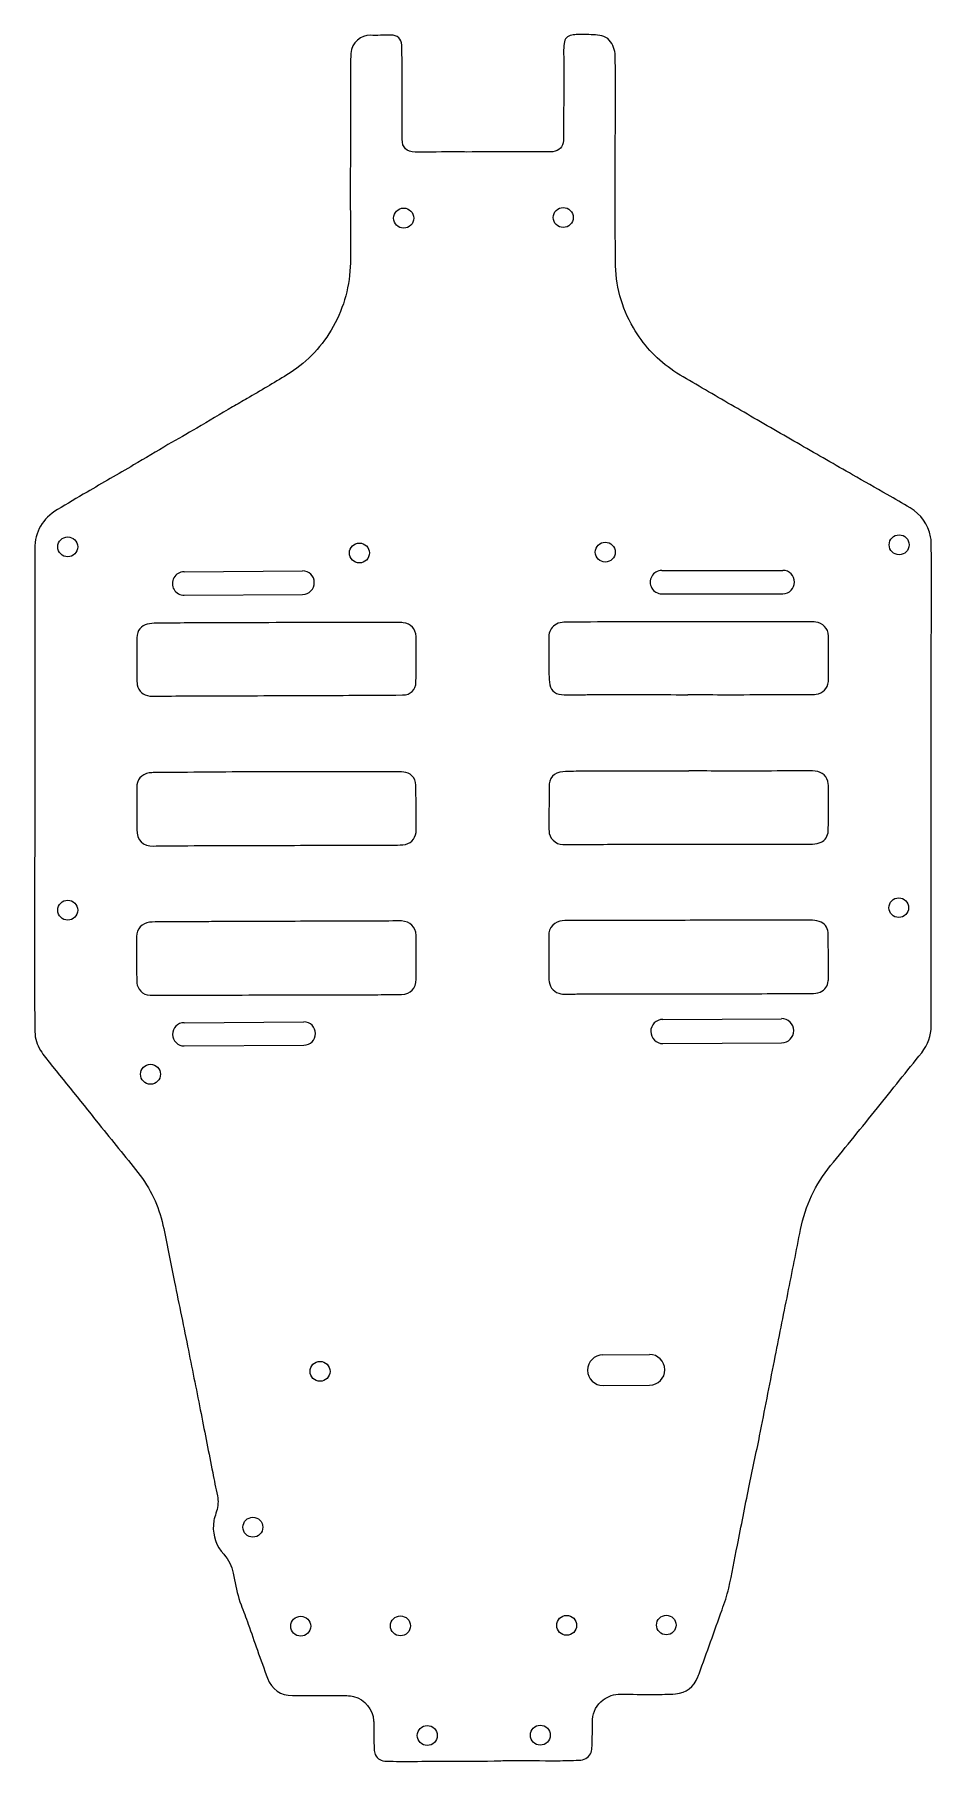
# Model space of a CAD drawing. Header units: millimetres. Extents: x 37 to 172, y 21 to 281.
import ezdxf

# ---------------------------------------------------------------- set-up
doc = ezdxf.new("R2010")
doc.units = ezdxf.units.MM

msp = doc.modelspace()

# ---------------------------------------------------------------- linework, layer by layer
at = {"color": 7, "linetype": 'Continuous', "lineweight": 25}
for p, q in [((124.55, 261.8), (124.56, 261.8)), ((59.7, 200.38), (77.5, 200.52)), ((131.55, 200.57), (149.75, 200.6)), ((59.72, 196.84), (77.53, 196.98)), ((131.55, 197.07), (149.76, 197.09)), ((135.49, 181.88), (135.49, 181.92)), ((73.63, 181.76), (73.63, 181.75)), ((135.64, 170.42), (135.64, 170.41)), ((73.51, 159.23), (73.51, 159.21)), ((73.37, 136.75), (73.37, 136.73)), ((135.51, 136.89), (135.51, 136.88)), ((59.71, 132.55), (77.71, 132.66)), ((131.7, 133.05), (149.56, 133.15)), ((59.73, 129.05), (77.73, 129.16)), ((131.73, 129.42), (149.58, 129.52)), ((122.68, 82.59), (129.68, 82.64)), ((122.72, 77.96), (129.72, 78.01))]:
    msp.add_line(p, q, dxfattribs=at)
for centre, radius in [((92.73, 253.58), 1.51), ((116.73, 253.68), 1.5), ((42.2, 204.13), 1.5), ((167.25, 204.44), 1.5), ((86.07, 203.21), 1.5), ((123.05, 203.34), 1.5), ((42.2, 149.48), 1.5), ((167.2, 149.85), 1.48), ((54.65, 124.79), 1.5), ((80.15, 80.1), 1.5), ((70.05, 56.65), 1.5), ((77.24, 41.76), 1.5), ((92.24, 41.81), 1.5), ((117.24, 41.89), 1.5), ((132.23, 41.94), 1.47), ((96.28, 25.32), 1.5), ((113.28, 25.37), 1.5)]:
    msp.add_circle(centre, radius, dxfattribs=at)
for centre, radius, start, end in [((59.71, 198.61), 1.77, 90.4608, 270.4608), ((77.52, 198.75), 1.77, 270.4608, 90.4608), ((131.55, 198.82), 1.75, 90.0858, 270.0858), ((149.76, 198.84), 1.75, 270.0858, 90.0858), ((59.72, 130.8), 1.75, 90.3411, 270.3411), ((77.72, 130.91), 1.75, 270.3411, 90.3411), ((131.71, 131.23), 1.82, 90.3411, 270.3411), ((149.57, 131.34), 1.82, 270.3411, 90.3411), ((122.7, 80.28), 2.31, 90.411, 270.411), ((129.7, 80.33), 2.31, 270.411, 90.411)]:
    msp.add_arc(centre, radius, start, end, dxfattribs=at)
for points, knots in [([(92.44, 279.58), (92.4, 280.57), (91.79, 281.13), (90.81, 281.12), (89.77, 281.11), (88.72, 281.05), (87.68, 281.09), (86.39, 281.13), (84.84, 280.05), (84.78, 278.36)], [25, 25, 25, 25, 26, 26, 26, 27, 27, 27, 28, 28, 28, 28]), ([(122.82, 280.91), (122.43, 281.05), (122, 281.14), (121.58, 281.16), (120.68, 281.2), (119.78, 281.19), (118.87, 281.19), (118.59, 281.19), (118.31, 281.17), (118.03, 281.11), (117.33, 280.97), (116.95, 280.58), (116.85, 279.86)], [5, 5, 5, 5, 6, 6, 6, 7, 7, 7, 8, 8, 8, 9, 9, 9, 9]), ([(124.56, 277.7), (124.55, 278.12), (124.52, 278.55), (124.41, 278.95), (124.16, 279.82), (123.72, 280.57), (122.82, 280.91)], [3, 3, 3, 3, 4, 4, 4, 5, 5, 5, 5]), ([(116.85, 279.86), (116.78, 279.42), (116.79, 278.97), (116.79, 278.52), (116.78, 278.09), (116.83, 277.67), (116.83, 277.25)], [9, 9, 9, 9, 10, 10, 10, 11, 11, 11, 11]), ([(124.56, 261.8), (124.56, 265.38), (124.57, 268.96), (124.57, 272.54), (124.57, 274.26), (124.57, 275.98), (124.56, 277.7)], [1, 1, 1, 1, 2, 2, 2, 3, 3, 3, 3]), ([(116.8, 272.35), (116.79, 270.23), (116.79, 268.12), (116.78, 266.01), (116.78, 265.75), (116.78, 265.5), (116.76, 265.24)], [12, 12, 12, 12, 13, 13, 13, 14, 14, 14, 14]), ([(84.75, 268.39), (84.74, 266.56), (84.73, 264.72), (84.72, 262.89), (84.71, 261.6), (84.69, 260.3), (84.69, 259)], [32, 32, 32, 32, 33, 33, 33, 34, 34, 34, 34]), ([(108.83, 263.57), (106.63, 263.56), (104.43, 263.54), (102.23, 263.53), (101.75, 263.53), (101.27, 263.55), (100.79, 263.55), (98.67, 263.54), (96.56, 263.51), (94.44, 263.53), (93.17, 263.53), (92.51, 264.21), (92.49, 265.46), (92.47, 266.16), (92.49, 266.87), (92.49, 267.57)], [18, 18, 18, 18, 19, 19, 19, 20, 20, 20, 21, 21, 21, 22, 22, 22, 23, 23, 23, 23]), ([(116.76, 265.24), (116.69, 264.28), (116.14, 263.7), (115.17, 263.58), (115.03, 263.57), (114.89, 263.56), (114.75, 263.56), (113.28, 263.56), (111.81, 263.55), (110.35, 263.55), (109.84, 263.55), (109.33, 263.58), (108.83, 263.57)], [14, 14, 14, 14, 15, 15, 15, 16, 16, 16, 17, 17, 17, 18, 18, 18, 18]), ([(127.28, 237.09), (125.48, 240.19), (124.59, 243.52), (124.58, 247.09), (124.55, 251.99), (124.55, 256.9), (124.55, 261.8)], [130, 130, 130, 130, 131, 131, 131, 132, 132, 132, 132]), ([(144.42, 224.09), (141.83, 225.59), (139.24, 227.07), (136.67, 228.6), (135.41, 229.35), (134.12, 230.03), (132.92, 230.89), (130.57, 232.55), (128.72, 234.61), (127.28, 237.09)], [127, 127, 127, 127, 128, 128, 128, 129, 129, 129, 130, 130, 130, 130]), ([(57.28, 219.51), (55.55, 218.5), (53.84, 217.46), (52.11, 216.45), (49.78, 215.08), (47.43, 213.73), (45.1, 212.37)], [43, 43, 43, 43, 44, 44, 44, 45, 45, 45, 45]), ([(45.1, 212.37), (43.61, 211.5), (42.14, 210.61), (40.65, 209.74), (38.39, 208.41), (37.26, 206.43), (37.24, 203.82), (37.23, 201.79), (37.26, 199.76), (37.26, 197.73), (37.26, 194.86), (37.24, 191.98), (37.24, 189.11), (37.24, 184.77), (37.26, 180.43), (37.26, 176.09)], [45, 45, 45, 45, 46, 46, 46, 47, 47, 47, 48, 48, 48, 49, 49, 49, 50, 50, 50, 50]), ([(54.17, 192.49), (53.29, 192.28), (52.6, 191.59), (52.6, 190.46), (52.61, 188.43), (52.59, 186.4), (52.59, 184.38), (52.59, 184.04), (52.6, 183.7), (52.66, 183.37)], [13, 13, 13, 13, 14, 14, 14, 15, 15, 15, 16, 16, 16, 16]), ([(94.61, 190.65), (94.53, 191.81), (93.8, 192.58), (92.65, 192.72), (92.4, 192.75), (92.14, 192.75), (91.89, 192.75)], [7, 7, 7, 7, 8, 8, 8, 9, 9, 9, 9]), ([(117.57, 192.8), (117.24, 192.8), (116.9, 192.79), (116.56, 192.76), (116.16, 192.72), (115.78, 192.59), (115.46, 192.35)], [16, 16, 16, 16, 17, 17, 17, 18, 18, 18, 18]), ([(153.69, 192.87), (152.99, 192.87), (152.29, 192.85), (151.58, 192.85), (147.24, 192.85), (142.9, 192.86), (138.55, 192.86)], [12, 12, 12, 12, 13, 13, 13, 14, 14, 14, 14]), ([(156.61, 190.71), (156.64, 191.92), (155.7, 192.69), (154.71, 192.81), (154.37, 192.85), (154.03, 192.86), (153.69, 192.87)], [10, 10, 10, 10, 11, 11, 11, 12, 12, 12, 12]), ([(114.57, 190.62), (114.58, 188.87), (114.57, 187.13), (114.57, 185.38), (114.58, 184.84), (114.59, 184.31), (114.64, 183.77), (114.74, 182.65), (115.34, 182.03), (116.46, 181.91)], [19, 19, 19, 19, 20, 20, 20, 21, 21, 21, 22, 22, 22, 22]), ([(156.62, 183.86), (156.65, 184.08), (156.64, 184.31), (156.64, 184.54), (156.65, 185.1), (156.65, 185.66), (156.64, 186.23), (156.63, 187.72), (156.58, 189.21), (156.61, 190.71)], [7, 7, 7, 7, 8, 8, 8, 9, 9, 9, 10, 10, 10, 10]), ([(172.08, 135.99), (172.07, 140.36), (172.06, 144.73), (172.06, 149.1), (172.06, 153.8), (172.07, 158.51), (172.07, 163.22), (172.08, 165.78), (172.08, 168.35), (172.08, 170.91), (172.08, 176.24), (172.08, 181.56), (172.08, 186.89)], [115, 115, 115, 115, 116, 116, 116, 117, 117, 117, 118, 118, 118, 119, 119, 119, 119]), ([(52.66, 183.37), (52.86, 182.39), (53.54, 181.79), (54.53, 181.69), (54.78, 181.67), (55.03, 181.66), (55.29, 181.66), (56.98, 181.68), (58.67, 181.71), (60.36, 181.72)], [16, 16, 16, 16, 17, 17, 17, 18, 18, 18, 19, 19, 19, 19]), ([(77.94, 181.76), (80.12, 181.77), (82.29, 181.79), (84.46, 181.8), (87.16, 181.81), (89.87, 181.82), (92.57, 181.85), (93.75, 181.86), (94.56, 182.62), (94.58, 183.8)], [2, 2, 2, 2, 3, 3, 3, 4, 4, 4, 5, 5, 5, 5]), ([(118.07, 181.86), (118.83, 181.86), (119.59, 181.89), (120.35, 181.9), (122.97, 181.9), (125.59, 181.91), (128.22, 181.91)], [23, 23, 23, 23, 24, 24, 24, 25, 25, 25, 25]), ([(128.22, 181.91), (130.3, 181.91), (132.39, 181.9), (134.47, 181.89), (134.81, 181.89), (135.15, 181.88), (135.49, 181.88)], [25, 25, 25, 25, 26, 26, 26, 27, 27, 27, 27]), ([(135.49, 181.92), (135.77, 181.92), (136.05, 181.92), (136.33, 181.91), (138.25, 181.91), (140.17, 181.89), (142.08, 181.89), (144.48, 181.89), (146.88, 181.92), (149.27, 181.92)], [1, 1, 1, 1, 2, 2, 2, 3, 3, 3, 4, 4, 4, 4]), ([(37.26, 176.09), (37.25, 171.01), (37.24, 165.94), (37.24, 160.87), (37.23, 158.27), (37.22, 155.68), (37.22, 153.09)], [50, 50, 50, 50, 51, 51, 51, 52, 52, 52, 52]), ([(63.15, 170.23), (60.53, 170.21), (57.91, 170.19), (55.29, 170.17), (55, 170.17), (54.72, 170.16), (54.44, 170.12), (53.28, 169.94), (52.56, 169.06), (52.57, 167.88), (52.58, 165.8), (52.65, 163.71), (52.59, 161.63), (52.54, 160.05), (53.56, 159.04), (55.07, 159.12)], [14, 14, 14, 14, 15, 15, 15, 16, 16, 16, 17, 17, 17, 18, 18, 18, 19, 19, 19, 19]), ([(92.74, 170.25), (92.32, 170.28), (91.9, 170.3), (91.48, 170.3), (88.66, 170.31), (85.84, 170.31), (83.02, 170.3)], [9, 9, 9, 9, 10, 10, 10, 11, 11, 11, 11]), ([(94.63, 161.94), (94.62, 162.72), (94.62, 163.51), (94.61, 164.3), (94.6, 165.62), (94.57, 166.95), (94.57, 168.27), (94.56, 169.49), (93.61, 170.18), (92.74, 170.25)], [6, 6, 6, 6, 7, 7, 7, 8, 8, 8, 9, 9, 9, 9]), ([(135.64, 170.41), (130.4, 170.4), (125.15, 170.39), (119.9, 170.38), (118.83, 170.37), (117.76, 170.36), (116.69, 170.31)], [1, 1, 1, 1, 2, 2, 2, 3, 3, 3, 3]), ([(156.6, 161.7), (156.61, 163.73), (156.62, 165.76), (156.63, 167.79), (156.63, 168.01), (156.62, 168.24), (156.59, 168.46), (156.46, 169.6), (155.74, 170.3), (154.6, 170.39)], [18, 18, 18, 18, 19, 19, 19, 20, 20, 20, 21, 21, 21, 21]), ([(114.59, 167.98), (114.6, 167.75), (114.6, 167.52), (114.6, 167.3), (114.59, 165.5), (114.58, 163.69), (114.57, 161.89)], [4, 4, 4, 4, 5, 5, 5, 6, 6, 6, 6]), ([(114.57, 161.89), (114.57, 161.72), (114.59, 161.55), (114.59, 161.38), (114.56, 160.46), (115.53, 159.33), (116.69, 159.34)], [6, 6, 6, 6, 7, 7, 7, 8, 8, 8, 8]), ([(153.91, 159.42), (154.35, 159.42), (154.81, 159.48), (155.24, 159.6), (155.99, 159.81), (156.41, 160.36), (156.56, 161.11)], [15, 15, 15, 15, 16, 16, 16, 17, 17, 17, 17]), ([(55.07, 159.12), (56.17, 159.18), (57.27, 159.17), (58.37, 159.17), (63.42, 159.19), (68.46, 159.21), (73.51, 159.23)], [19, 19, 19, 19, 20, 20, 20, 21, 21, 21, 21]), ([(80.95, 159.26), (84.31, 159.27), (87.66, 159.26), (91.02, 159.27), (91.55, 159.27), (92.09, 159.28), (92.62, 159.32)], [2, 2, 2, 2, 3, 3, 3, 4, 4, 4, 4]), ([(116.69, 159.34), (117.02, 159.34), (117.36, 159.33), (117.7, 159.34), (119.39, 159.35), (121.08, 159.38), (122.78, 159.38)], [8, 8, 8, 8, 9, 9, 9, 10, 10, 10, 10]), ([(122.78, 159.38), (125.99, 159.39), (129.21, 159.39), (132.42, 159.39), (134.65, 159.39), (136.88, 159.4), (139.11, 159.4)], [10, 10, 10, 10, 11, 11, 11, 12, 12, 12, 12]), ([(144.69, 159.4), (145.45, 159.4), (146.21, 159.43), (146.97, 159.43), (149.28, 159.43), (151.6, 159.41), (153.91, 159.42)], [13, 13, 13, 13, 14, 14, 14, 15, 15, 15, 15]), ([(37.22, 153.09), (37.22, 151.2), (37.22, 149.31), (37.22, 147.42), (37.22, 145.68), (37.21, 143.93), (37.21, 142.18), (37.21, 140.01), (37.21, 137.84), (37.22, 135.67), (37.22, 134.18), (37.25, 132.69), (37.26, 131.19), (37.27, 130.18), (37.6, 129.25), (38.11, 128.39)], [52, 52, 52, 52, 53, 53, 53, 54, 54, 54, 55, 55, 55, 56, 56, 56, 57, 57, 57, 57]), ([(64.21, 147.75), (63.7, 147.75), (63.19, 147.74), (62.68, 147.74), (60.54, 147.74), (58.4, 147.74), (56.25, 147.73)], [13, 13, 13, 13, 14, 14, 14, 15, 15, 15, 15]), ([(86.88, 147.82), (85.08, 147.82), (83.27, 147.85), (81.47, 147.84), (79.21, 147.83), (76.95, 147.79), (74.7, 147.78)], [10, 10, 10, 10, 11, 11, 11, 12, 12, 12, 12]), ([(94.63, 142.38), (94.63, 143.48), (94.64, 144.58), (94.59, 145.67), (94.53, 147.02), (93.73, 147.78), (92.38, 147.85)], [6, 6, 6, 6, 7, 7, 7, 8, 8, 8, 8]), ([(118.03, 147.92), (117.55, 147.92), (117.07, 147.91), (116.59, 147.89), (115.58, 147.84), (114.43, 146.86), (114.57, 145.61)], [17, 17, 17, 17, 18, 18, 18, 19, 19, 19, 19]), ([(114.57, 145.61), (114.6, 145.28), (114.57, 144.94), (114.57, 144.6), (114.56, 143.05), (114.55, 141.5), (114.55, 139.95)], [19, 19, 19, 19, 20, 20, 20, 21, 21, 21, 21]), ([(125.89, 147.94), (124, 147.95), (122.11, 147.94), (120.23, 147.94), (119.49, 147.93), (118.76, 147.93), (118.03, 147.92)], [15, 15, 15, 15, 16, 16, 16, 17, 17, 17, 17]), ([(137.4, 147.96), (135.31, 147.95), (133.22, 147.92), (131.14, 147.92), (129.39, 147.92), (127.64, 147.94), (125.89, 147.94)], [13, 13, 13, 13, 14, 14, 14, 15, 15, 15, 15]), ([(155.22, 147.78), (154.79, 147.9), (154.33, 147.96), (153.89, 147.97), (152.87, 147.99), (151.86, 147.95), (150.84, 147.95), (149.04, 147.96), (147.24, 147.98), (145.43, 147.98)], [9, 9, 9, 9, 10, 10, 10, 11, 11, 11, 12, 12, 12, 12]), ([(156.61, 139.52), (156.61, 141.55), (156.6, 143.58), (156.59, 145.61), (156.59, 145.78), (156.6, 145.95), (156.58, 146.11)], [6, 6, 6, 6, 7, 7, 7, 8, 8, 8, 8]), ([(52.57, 139.2), (52.57, 138.97), (52.57, 138.74), (52.59, 138.52), (52.69, 137.72), (53.4, 136.68), (54.59, 136.69)], [18, 18, 18, 18, 19, 19, 19, 20, 20, 20, 20]), ([(154.04, 136.92), (154.5, 136.92), (154.94, 136.97), (155.36, 137.16), (156.1, 137.48), (156.5, 138.05), (156.59, 138.85)], [3, 3, 3, 3, 4, 4, 4, 5, 5, 5, 5]), ([(59.33, 136.7), (61.39, 136.7), (63.45, 136.68), (65.51, 136.69), (68.13, 136.7), (70.75, 136.73), (73.37, 136.75)], [22, 22, 22, 22, 23, 23, 23, 24, 24, 24, 24]), ([(73.37, 136.73), (75.69, 136.74), (78, 136.75), (80.31, 136.76), (82.99, 136.76), (85.67, 136.76), (88.35, 136.76)], [1, 1, 1, 1, 2, 2, 2, 3, 3, 3, 3]), ([(116.39, 136.9), (116.72, 136.84), (117.07, 136.84), (117.4, 136.84), (118.14, 136.84), (118.87, 136.88), (119.6, 136.88)], [23, 23, 23, 23, 24, 24, 24, 25, 25, 25, 25]), ([(38.11, 128.39), (38.34, 128.01), (38.6, 127.64), (38.88, 127.29), (41.68, 123.79), (44.49, 120.29), (47.3, 116.8)], [57, 57, 57, 57, 58, 58, 58, 59, 59, 59, 59]), ([(53.12, 109.55), (54.93, 107.17), (56.04, 104.48), (56.64, 101.57), (57.18, 98.89), (57.72, 96.21), (58.26, 93.53), (58.96, 90.11), (59.66, 86.69), (60.35, 83.27)], [61, 61, 61, 61, 62, 62, 62, 63, 63, 63, 64, 64, 64, 64]), ([(148.49, 81.7), (149.16, 85.07), (149.84, 88.44), (150.51, 91.81), (151.15, 95.02), (151.8, 98.23), (152.42, 101.43)], [108, 108, 108, 108, 109, 109, 109, 110, 110, 110, 110]), ([(64.58, 59.05), (64.47, 58.68), (64.34, 58.3), (64.25, 57.92), (64.18, 57.62), (64.12, 57.31), (64.1, 57)], [68, 68, 68, 68, 69, 69, 69, 70, 70, 70, 70]), ([(67.08, 49.74), (67.14, 49.41), (67.21, 49.08), (67.27, 48.74), (67.51, 47.47), (67.82, 46.21), (68.27, 44.99)], [72, 72, 72, 72, 73, 73, 73, 74, 74, 74, 74]), ([(133.62, 31.59), (135.24, 31.73), (136.39, 32.59), (136.98, 34.14), (137.04, 34.3), (137.11, 34.46), (137.16, 34.61)], [100, 100, 100, 100, 101, 101, 101, 102, 102, 102, 102]), ([(75.99, 31.34), (76.33, 31.35), (76.67, 31.36), (77.01, 31.36), (79.41, 31.35), (81.8, 31.34), (84.2, 31.32), (84.54, 31.31), (84.88, 31.29), (85.2, 31.2)], [78, 78, 78, 78, 79, 79, 79, 80, 80, 80, 81, 81, 81, 81]), ([(85.2, 31.2), (86.89, 30.75), (88.09, 29.26), (88.21, 27.52), (88.22, 27.32), (88.22, 27.12), (88.22, 26.93)], [81, 81, 81, 81, 82, 82, 82, 83, 83, 83, 83]), ([(121.05, 23.48), (121.09, 24.24), (121.1, 25.01), (121.11, 25.77), (121.12, 26.41), (121.08, 27.07), (121.13, 27.71)], [94, 94, 94, 94, 95, 95, 95, 96, 96, 96, 96]), ([(88.28, 23.29), (88.29, 23.02), (88.35, 22.73), (88.46, 22.48), (88.77, 21.75), (89.39, 21.45), (90.15, 21.45)], [84, 84, 84, 84, 85, 85, 85, 86, 86, 86, 86]), ([(107.33, 21.52), (107.78, 21.54), (108.23, 21.55), (108.68, 21.55), (111.08, 21.54), (113.47, 21.53), (115.87, 21.53)], [89, 89, 89, 89, 90, 90, 90, 91, 91, 91, 91])]:
    msp.add_open_spline(points, degree=3, knots=knots, dxfattribs=at)
for points in [[(84.78, 278.36), (84.73, 277.12), (84.73, 275.88), (84.72, 274.64)], [(92.48, 276.62), (92.48, 277.6), (92.48, 278.59), (92.44, 279.58)], [(92.49, 267.57), (92.49, 270.59), (92.49, 273.6), (92.48, 276.62)], [(116.83, 277.25), (116.82, 275.61), (116.81, 273.98), (116.8, 272.35)], [(84.72, 274.64), (84.72, 273.8), (84.74, 272.95), (84.74, 272.11)], [(84.74, 272.11), (84.74, 271.71), (84.73, 271.32), (84.73, 270.92)], [(84.73, 270.92), (84.74, 270.08), (84.75, 269.23), (84.75, 268.39)], [(84.69, 259), (84.69, 256.95), (84.71, 254.89), (84.71, 252.83)], [(84.71, 252.83), (84.72, 252.1), (84.73, 251.37), (84.72, 250.64)], [(84.72, 250.64), (84.72, 249.17), (84.76, 247.7), (84.69, 246.24)], [(84.69, 246.24), (84.52, 242.83), (83.57, 239.65), (81.81, 236.71)], [(81.81, 236.71), (80.13, 233.93), (77.92, 231.67), (75.15, 229.99)], [(75.15, 229.99), (73.18, 228.79), (71.18, 227.62), (69.19, 226.45)], [(69.19, 226.45), (68.46, 226.02), (67.71, 225.62), (66.99, 225.19)], [(66.99, 225.19), (65.19, 224.13), (63.4, 223.05), (61.6, 221.99)], [(152.4, 219.48), (149.73, 221.01), (147.07, 222.55), (144.42, 224.09)], [(61.6, 221.99), (60.17, 221.15), (58.71, 220.35), (57.28, 219.51)], [(160.25, 214.97), (157.63, 216.47), (155.01, 217.97), (152.4, 219.48)], [(165.47, 212.01), (163.73, 213.01), (161.98, 213.98), (160.25, 214.97)], [(168.9, 210.01), (167.77, 210.7), (166.62, 211.36), (165.47, 212.01)], [(171.98, 205.65), (171.57, 207.53), (170.55, 209), (168.9, 210.01)], [(172.08, 204.81), (172.08, 205.09), (172.04, 205.38), (171.98, 205.65)], [(172.11, 197.12), (172.11, 199.68), (172.1, 202.25), (172.08, 204.81)], [(172.08, 186.89), (172.08, 190.3), (172.11, 193.71), (172.11, 197.12)], [(55.51, 192.64), (55.07, 192.63), (54.61, 192.6), (54.17, 192.49)], [(60.34, 192.68), (58.73, 192.68), (57.12, 192.66), (55.51, 192.64)], [(77.93, 192.74), (72.07, 192.73), (66.2, 192.71), (60.34, 192.68)], [(91.89, 192.75), (87.24, 192.75), (82.58, 192.75), (77.93, 192.74)], [(115.46, 192.35), (114.89, 191.92), (114.57, 191.36), (114.57, 190.62)], [(126.2, 192.85), (123.33, 192.84), (120.45, 192.82), (117.57, 192.8)], [(138.55, 192.86), (134.44, 192.86), (130.32, 192.86), (126.2, 192.85)], [(94.58, 183.8), (94.62, 186.05), (94.61, 188.31), (94.62, 190.56)], [(94.62, 190.56), (94.62, 190.59), (94.62, 190.62), (94.61, 190.65)], [(116.46, 181.91), (116.99, 181.85), (117.53, 181.86), (118.07, 181.86)], [(149.27, 181.92), (150.79, 181.93), (152.32, 181.92), (153.84, 181.92)], [(153.84, 181.92), (154.15, 181.92), (154.46, 181.92), (154.77, 181.96)], [(154.77, 181.96), (155.8, 182.11), (156.49, 182.83), (156.62, 183.86)], [(60.36, 181.72), (62.22, 181.73), (64.08, 181.72), (65.94, 181.72)], [(65.94, 181.72), (68.5, 181.73), (71.07, 181.75), (73.63, 181.76)], [(73.63, 181.75), (75.07, 181.75), (76.51, 181.76), (77.94, 181.76)], [(70.67, 170.29), (68.17, 170.28), (65.66, 170.25), (63.15, 170.23)], [(76.42, 170.27), (74.51, 170.26), (72.59, 170.29), (70.67, 170.29)], [(83.02, 170.3), (80.82, 170.3), (78.62, 170.27), (76.42, 170.27)], [(116.69, 170.31), (115.32, 170.24), (114.54, 169.34), (114.59, 167.98)], [(146.39, 170.41), (142.81, 170.41), (139.22, 170.41), (135.64, 170.42)], [(153.07, 170.43), (150.85, 170.43), (148.62, 170.41), (146.39, 170.41)], [(154.6, 170.39), (154.09, 170.43), (153.58, 170.44), (153.07, 170.43)], [(92.62, 159.32), (93.71, 159.39), (94.45, 160.1), (94.6, 161.18)], [(94.6, 161.18), (94.63, 161.43), (94.63, 161.68), (94.63, 161.94)], [(156.56, 161.11), (156.6, 161.3), (156.6, 161.5), (156.6, 161.7)], [(73.51, 159.21), (75.99, 159.22), (78.47, 159.25), (80.95, 159.26)], [(139.11, 159.4), (140.97, 159.4), (142.83, 159.39), (144.69, 159.4)], [(54.48, 147.65), (53.4, 147.54), (52.56, 146.61), (52.55, 145.54)], [(52.55, 145.54), (52.55, 143.42), (52.56, 141.31), (52.57, 139.2)], [(56.25, 147.73), (55.66, 147.73), (55.07, 147.71), (54.48, 147.65)], [(74.7, 147.78), (71.2, 147.77), (67.7, 147.76), (64.21, 147.75)], [(91.7, 147.86), (90.09, 147.84), (88.49, 147.82), (86.88, 147.82)], [(92.38, 147.85), (92.15, 147.87), (91.93, 147.86), (91.7, 147.86)], [(145.43, 147.98), (142.75, 147.98), (140.07, 147.97), (137.4, 147.96)], [(156.58, 146.11), (156.46, 146.94), (156.04, 147.54), (155.22, 147.78)], [(94.6, 139.08), (94.61, 140.18), (94.63, 141.28), (94.63, 142.38)], [(92.41, 136.81), (93.8, 136.86), (94.58, 137.7), (94.6, 139.08)], [(114.55, 139.95), (114.55, 139.53), (114.56, 139.1), (114.62, 138.68)], [(114.62, 138.68), (114.75, 137.73), (115.44, 137.05), (116.39, 136.9)], [(156.59, 138.85), (156.61, 139.07), (156.61, 139.3), (156.61, 139.52)], [(54.59, 136.69), (55.44, 136.69), (56.28, 136.67), (57.13, 136.67)], [(57.13, 136.67), (57.86, 136.67), (58.6, 136.7), (59.33, 136.7)], [(88.35, 136.76), (89.7, 136.77), (91.06, 136.77), (92.41, 136.81)], [(119.6, 136.88), (124.91, 136.88), (130.21, 136.89), (135.51, 136.89)], [(135.51, 136.88), (139.74, 136.9), (143.97, 136.91), (148.2, 136.92)], [(148.2, 136.92), (150.15, 136.93), (152.09, 136.93), (154.04, 136.92)], [(172.08, 132.1), (172.1, 133.4), (172.08, 134.69), (172.08, 135.99)], [(170.64, 128.04), (171.6, 129.23), (172.05, 130.59), (172.08, 132.1)], [(163.98, 119.72), (166.2, 122.49), (168.41, 125.27), (170.64, 128.04)], [(156.95, 111.05), (159.31, 113.93), (161.64, 116.82), (163.98, 119.72)], [(47.3, 116.8), (48.27, 115.59), (49.25, 114.39), (50.22, 113.18)], [(50.22, 113.18), (51.19, 111.97), (52.18, 110.78), (53.12, 109.55)], [(152.42, 101.43), (153.13, 105.02), (154.63, 108.22), (156.95, 111.05)], [(60.35, 83.27), (60.99, 80.09), (61.63, 76.91), (62.26, 73.74)], [(146.27, 70.42), (147.02, 74.18), (147.75, 77.94), (148.49, 81.7)], [(62.26, 73.74), (62.84, 70.78), (63.41, 67.82), (64, 64.86)], [(144.65, 62.64), (145.18, 65.23), (145.75, 67.82), (146.27, 70.42)], [(64, 64.86), (64.23, 63.7), (64.46, 62.54), (64.71, 61.39)], [(142.92, 53.93), (143.5, 56.83), (144.07, 59.74), (144.65, 62.64)], [(64.71, 61.39), (64.89, 60.59), (64.81, 59.82), (64.58, 59.05)], [(64.1, 57), (64.02, 55.32), (64.53, 53.84), (65.66, 52.58)], [(65.66, 52.58), (66.4, 51.76), (66.86, 50.82), (67.08, 49.74)], [(141.61, 47.47), (142.1, 49.61), (142.49, 51.78), (142.92, 53.93)], [(140.61, 44.24), (140.98, 45.31), (141.37, 46.37), (141.61, 47.47)], [(68.27, 44.99), (68.63, 44.02), (69, 43.04), (69.35, 42.06)], [(137.16, 34.61), (138.31, 37.82), (139.47, 41.03), (140.61, 44.24)], [(69.35, 42.06), (69.81, 40.76), (70.27, 39.45), (70.73, 38.15)], [(70.73, 38.15), (71.23, 36.75), (71.74, 35.34), (72.24, 33.93)], [(72.24, 33.93), (72.81, 32.31), (74.29, 31.29), (75.99, 31.34)], [(122.72, 30.67), (123.49, 31.24), (124.35, 31.54), (125.33, 31.53)], [(125.33, 31.53), (127.02, 31.51), (128.71, 31.5), (130.4, 31.51)], [(130.4, 31.51), (131.47, 31.51), (132.55, 31.49), (133.62, 31.59)], [(121.13, 27.71), (121.23, 28.92), (121.74, 29.94), (122.72, 30.67)], [(88.22, 26.93), (88.24, 25.71), (88.24, 24.5), (88.28, 23.29)], [(120.13, 21.87), (120.73, 22.24), (121.02, 22.8), (121.05, 23.48)], [(90.15, 21.45), (91.48, 21.43), (92.8, 21.41), (94.13, 21.42)], [(94.13, 21.42), (95.91, 21.43), (97.68, 21.48), (99.46, 21.48)], [(99.46, 21.48), (102.08, 21.49), (104.7, 21.42), (107.33, 21.52)], [(115.87, 21.53), (116.94, 21.53), (118.01, 21.58), (119.08, 21.6)], [(119.08, 21.6), (119.45, 21.6), (119.8, 21.66), (120.13, 21.87)]]:
    msp.add_open_spline(points, degree=3, dxfattribs=at)

doc.saveas('drawing.dxf')
